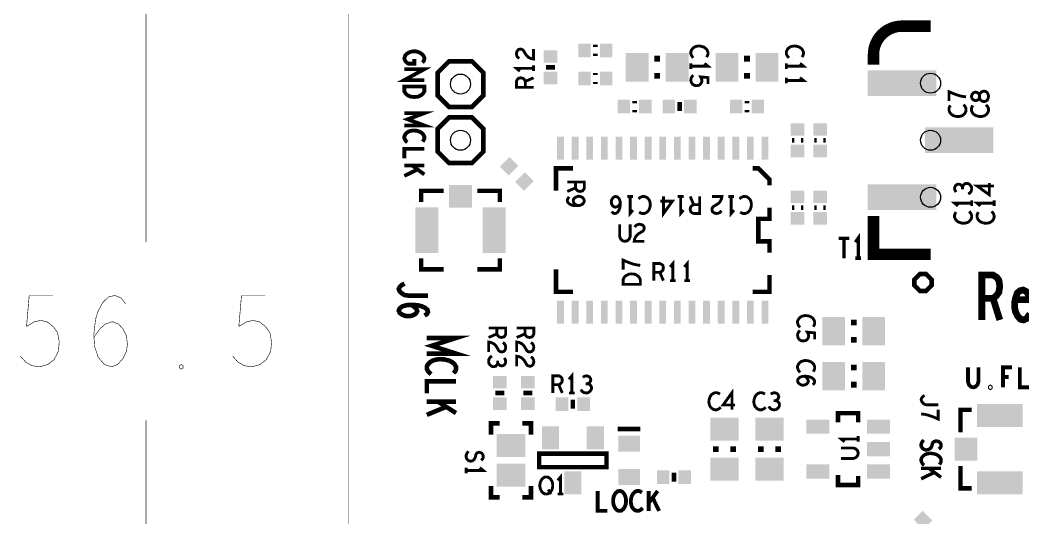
# Model space of a CAD drawing. Extents: x -14.6 to 75.5, y -11 to 65.5.
# Drawn here: x -14.6 to 30.03, y 20.19 to 42.35 of the extents above; entities that cross this region are included whole.
import ezdxf

# ---------------------------------------------------------------- set-up
doc = ezdxf.new("R2010")
doc.units = 0
doc.layers.get('0').update_dxf_attribs({"linetype": 'CONTINUOUS'})
for name, color, linetype in [('BOARD_ART', 7, 'CONTINUOUS'), ('DIMENSION_ART', 2, 'CONTINUOUS'), ('PASTETOP_ART', 4, 'CONTINUOUS'), ('RECEIVERPIPRO-1-2_DRL', 10, 'CONTINUOUS'), ('SILK_TOP_ART', 9, 'CONTINUOUS')]:
    doc.layers.add(name, color=color, linetype=linetype)

# ---------------------------------------------------------------- blocks, each defined once
blk = doc.blocks.new('RECTANGLE_21')
blk.add_solid([(0.635, 0.508), (0.635, -0.508), (-0.635, 0.508), (-0.635, -0.508)])
blk = doc.blocks.new('RECTANGLE_7')
blk.add_solid([(0.3048, 0.2794), (0.3048, -0.2794), (-0.3048, 0.2794), (-0.3048, -0.2794)])
blk = doc.blocks.new('RECTANGLE_8')
blk.add_solid([(0.508, 0.635), (0.508, -0.635), (-0.508, 0.635), (-0.508, -0.635)])
blk = doc.blocks.new('RECTANGLE_51')
blk.add_solid([(0.508, 1.016), (0.508, -1.016), (-0.508, 1.016), (-0.508, -1.016)])
blk = doc.blocks.new('RECTANGLE_13')
blk.add_solid([(0.508, 0.3175), (0.508, -0.3175), (-0.508, 0.3175), (-0.508, -0.3175)])
blk = doc.blocks.new('CUSTOM_50')
for points in [[(-0.413092, -0.01796), (-0.377172, 0.01796), (0.377172, -0.01796), (0.413092, 0.01796)], [(-0.377172, 0.01796), (0.01796, 0.413092), (0.413092, 0.01796), (0.01796, 0.413092)], [(-0.01796, -0.413092), (-0.413092, -0.01796), (-0.01796, -0.413092), (0.377172, -0.01796)]]:
    blk.add_solid(points)
blk = doc.blocks.new('SQUARE_14')
blk.add_solid([(0.508, 0.508), (0.508, -0.508), (-0.508, 0.508), (-0.508, -0.508)])
blk = doc.blocks.new('RECTANGLE_56')
blk.add_solid([(0.4826, 0.3556), (0.4826, -0.3556), (-0.4826, 0.3556), (-0.4826, -0.3556)])
blk = doc.blocks.new('RECTANGLE_52')
blk.add_solid([(1.016, 0.508), (1.016, -0.508), (-1.016, 0.508), (-1.016, -0.508)])
blk = doc.blocks.new('CUSTOM_58')
for points in [[(-0.413092, 0.01796), (-0.01796, 0.413092), (0.377172, 0.01796), (-0.01796, 0.413092)], [(-0.377172, -0.01796), (-0.413092, 0.01796), (0.413092, -0.01796), (0.377172, 0.01796)], [(0.01796, -0.413092), (-0.377172, -0.01796), (0.01796, -0.413092), (0.413092, -0.01796)]]:
    blk.add_solid(points)
blk = doc.blocks.new('RECTANGLE_53')
blk.add_solid([(1.524, 0.5715), (1.524, -0.5715), (-1.524, 0.5715), (-1.524, -0.5715)])
blk = doc.blocks.new('RECTANGLE_49')
blk.add_solid([(0.1524, 0.508), (0.1524, -0.508), (-0.1524, 0.508), (-0.1524, -0.508)])
blk = doc.blocks.new('RECTANGLE_26')
blk.add_solid([(0.381, 0.508), (0.381, -0.508), (-0.381, 0.508), (-0.381, -0.508)])
blk = doc.blocks.new('RECTANGLE_11')
blk.add_solid([(0.2794, 0.3048), (0.2794, -0.3048), (-0.2794, 0.3048), (-0.2794, -0.3048)])
blk = doc.blocks.new('ROUND_85')
blk.add_circle((0, 0), 0.445)

msp = doc.modelspace()

# ---------------------------------------------------------------- linework, layer by layer
at = {"layer": 'BOARD_ART', "const_width": 0.0254}
msp.add_lwpolyline([(0, 53.5), (0, 3)], dxfattribs=at)
at = {"layer": 'DIMENSION_ART', "const_width": 0.0254}
for points in [[(-9, 32.4687), (-9, 56.5)], [(-14.5905, 27.3886), (-14.3544, 27.1241), (-14.0788, 26.9654), (-13.7244, 26.9125), (-13.37, 27.0183), (-13.0945, 27.2299), (-12.8976, 27.6004), (-12.8583, 28.0237), (-12.937, 28.447), (-13.1339, 28.7117), (-13.4095, 28.9233), (-13.685, 28.9762), (-13.9606, 28.9233), (-14.3149, 28.7117), (-14.1968, 30.0875), (-13.1339, 30.0875)], [(-11.3229, 28.2353), (-11.0472, 28.6059), (-10.811, 28.8175), (-10.496, 28.9233), (-10.2204, 28.8175), (-10.0236, 28.6059), (-9.8661, 28.2883), (-9.8267, 27.9179), (-9.8661, 27.6004), (-10.0236, 27.2828), (-10.2599, 27.0183), (-10.5354, 26.9125), (-10.8504, 27.0183), (-11.126, 27.3357), (-11.2835, 27.8121), (-11.3229, 28.3412), (-11.2441, 29.0291), (-11.126, 29.3996), (-10.9292, 29.77), (-10.6536, 30.0346), (-10.378, 30.0875), (-10.1024, 29.9817), (-9.9055, 29.7171)], [(-5.1417, 27.3886), (-4.9056, 27.1241), (-4.63, 26.9654), (-4.2756, 26.9125), (-3.9212, 27.0183), (-3.6457, 27.2299), (-3.4488, 27.6004), (-3.4095, 28.0237), (-3.4882, 28.447), (-3.6851, 28.7117), (-3.9607, 28.9233), (-4.2362, 28.9762), (-4.5118, 28.9233), (-4.8661, 28.7117), (-4.748, 30.0875), (-3.6851, 30.0875)], [(-7.4252, 26.8067), (-7.504, 26.8596), (-7.504, 26.9654), (-7.4252, 27.0183), (-7.3464, 26.9654), (-7.3464, 26.8596), (-7.4252, 26.8067)], [(-9, 24.5313), (-9, 0)]]:
    msp.add_lwpolyline(points, dxfattribs=at)
at = {"layer": 'SILK_TOP_ART', "const_width": 0.508}
msp.add_lwpolyline([(24.65, 42.08, 0.4142136), (23.38, 40.81)], format="xyb", dxfattribs=at)
msp.add_lwpolyline([(24.65, 42.08, 0.4142136), (23.38, 40.81)], format="xyb", dxfattribs=at)
at = {"layer": 'SILK_TOP_ART'}
for points, const_width in [([(24.65, 42.08), (25.92, 42.08)], 0.508), ([(24.65, 42.08), (25.92, 42.08)], 0.508), ([(7.615, 40.6364), (7.5388, 40.6999), (7.5007, 40.774), (7.488, 40.8587), (7.5134, 40.9645), (7.5769, 41.0386), (7.6531, 41.0598), (7.7293, 41.0492), (7.7928, 41.0068), (7.9198, 40.7952), (8.0087, 40.6999), (8.1357, 40.6364), (8.25, 40.6152), (8.25, 41.0598)], 0.127), ([(11, 41.25), (11, 41.15)], 0.2032), ([(15.9485, 40.6997), (15.9866, 40.7632), (16.012, 40.8372), (16.012, 40.9219), (15.9739, 41.0172), (15.9104, 41.0912), (15.8342, 41.1442), (15.7072, 41.1865), (15.5929, 41.1971), (15.4786, 41.1759), (15.4024, 41.1442), (15.3262, 41.0807), (15.2754, 41.0066), (15.25, 40.9325), (15.25, 40.8584), (15.2754, 40.7843), (15.3135, 40.7208), (15.3643, 40.6679)], 0.127), ([(20.1985, 40.6997), (20.2366, 40.7632), (20.262, 40.8372), (20.262, 40.9219), (20.2239, 41.0172), (20.1604, 41.0912), (20.0842, 41.1442), (19.9572, 41.1865), (19.8429, 41.1971), (19.7286, 41.1759), (19.6524, 41.1442), (19.5762, 41.0807), (19.5254, 41.0066), (19.5, 40.9325), (19.5, 40.8584), (19.5254, 40.7843), (19.5635, 40.7208), (19.6143, 40.6679)], 0.127), ([(23.38, 40.81), (23.38, 40.3654)], 0.508), ([(23.38, 40.81), (23.38, 40.3654)], 0.508), ([(2.9445, 40.619), (2.9445, 40.4073), (2.6778, 40.4073), (2.5889, 40.4708), (2.5296, 40.5449), (2.5, 40.6507), (2.5296, 40.7566), (2.5889, 40.8307), (2.6778, 40.8942), (2.7815, 40.9365), (2.9, 40.9577), (3.0038, 40.9577), (3.0926, 40.9365), (3.1964, 40.8942), (3.2853, 40.8307), (3.3445, 40.7672), (3.389, 40.6825), (3.389, 40.6084), (3.3594, 40.5238), (3.3001, 40.4602)], 0.17), ([(3.984, 40.008), (3.984, 38.992), (4.492, 38.484), (5.508, 38.484), (6.016, 38.992), (6.016, 40.008), (5.508, 40.516), (4.492, 40.516), (3.984, 40.008)], 0.2032), ([(11, 40.85), (11, 40.75)], 0.2032), ([(13.75, 40.758), (13.75, 40.504)], 0.254), ([(17.75, 40.758), (17.75, 40.504)], 0.254), ([(2.5, 40.1639), (3.389, 40.1639), (2.5, 39.6771), (3.389, 39.6771)], 0.17), ([(8.25, 40.2025), (7.488, 40.2025), (7.6404, 40.0755)], 0.127), ([(8.25, 40.0755), (8.25, 40.3295)], 0.127), ([(9.2, 40.25), (8.8, 40.25)], 0.2032), ([(15.25, 40.2975), (16.012, 40.2975), (15.8596, 40.4245)], 0.127), ([(15.25, 40.4245), (15.25, 40.1705)], 0.127), ([(19.5, 40.2975), (20.262, 40.2975), (20.1096, 40.4245)], 0.127), ([(19.5, 40.4245), (19.5, 40.1705)], 0.127), ([(8.25, 39.3558), (7.488, 39.3558), (7.488, 39.6204), (7.5261, 39.7051), (7.5769, 39.758), (7.6785, 39.7792), (7.7801, 39.758), (7.8436, 39.6945), (7.8817, 39.6204), (7.8817, 39.3558)], 0.127), ([(7.8817, 39.6204), (8.25, 39.7792)], 0.127), ([(11, 40), (11, 39.9)], 0.2032), ([(13.75, 39.996), (13.75, 39.742)], 0.254), ([(15.3643, 39.8953), (15.3008, 39.8318), (15.2627, 39.7578), (15.25, 39.6625), (15.2754, 39.5672), (15.3262, 39.4932), (15.4151, 39.4402), (15.5167, 39.4297), (15.6183, 39.4508), (15.6818, 39.5038), (15.7326, 39.5778), (15.7453, 39.6519), (15.7326, 39.726), (15.6818, 39.8212), (16.012, 39.7895), (16.012, 39.5038)], 0.127), ([(17.75, 39.996), (17.75, 39.742)], 0.254), ([(19.5, 39.6625), (20.262, 39.6625), (20.1096, 39.7895)], 0.127), ([(19.5, 39.7895), (19.5, 39.5355)], 0.127), ([(2.5, 39.3913), (3.389, 39.3913), (3.389, 39.1797), (3.3445, 39.095), (3.2853, 39.0315), (3.1964, 38.9786), (3.0926, 38.9362), (2.9445, 38.9257), (2.7963, 38.9362), (2.6926, 38.9786), (2.6037, 39.0315), (2.5444, 39.095), (2.5, 39.1797), (2.5, 39.3913)], 0.17), ([(11, 39.6), (11, 39.5)], 0.2032), ([(12.75, 38.65), (12.75, 38.75)], 0.2032), ([(17.75, 38.75), (17.75, 38.65)], 0.2032), ([(27.5, 38.9313), (27.3349, 38.9525), (27.1952, 38.9843), (27.0682, 39.0266), (26.9285, 39.0795), (26.738, 39.1642), (26.738, 38.7408)], 0.127), ([(28.5, 38.9525), (28.4873, 39.0266), (28.4492, 39.1112), (28.3857, 39.1642), (28.2968, 39.1853), (28.2079, 39.1642), (28.1317, 39.1007), (28.0936, 39.0054), (28.0936, 38.8996), (28.0682, 38.8361), (28.0047, 38.7832), (27.9158, 38.762), (27.8269, 38.7938), (27.7634, 38.8678), (27.738, 38.9525), (27.7634, 39.0372), (27.8269, 39.1112), (27.9158, 39.143), (28.0047, 39.1218), (28.0682, 39.0689), (28.0936, 39.0054), (28.0936, 38.8996), (28.1317, 38.8043), (28.2079, 38.7408), (28.2968, 38.7197), (28.3857, 38.7408), (28.4492, 38.7938), (28.4873, 38.8784), (28.5, 38.9525)], 0.127), ([(12.75, 38.25), (12.75, 38.35)], 0.2032), ([(14.75, 38.3), (14.75, 38.7)], 0.2032), ([(17.75, 38.35), (17.75, 38.25)], 0.2032), ([(26.8015, 38.5503), (26.7634, 38.4868), (26.738, 38.4128), (26.738, 38.3281), (26.7761, 38.2328), (26.8396, 38.1588), (26.9158, 38.1058), (27.0428, 38.0635), (27.1571, 38.0529), (27.2714, 38.0741), (27.3476, 38.1058), (27.4238, 38.1693), (27.4746, 38.2434), (27.5, 38.3175), (27.5, 38.3916), (27.4746, 38.4657), (27.4365, 38.5292), (27.3857, 38.5821)], 0.127), ([(27.8015, 38.5503), (27.7634, 38.4868), (27.738, 38.4128), (27.738, 38.3281), (27.7761, 38.2328), (27.8396, 38.1588), (27.9158, 38.1058), (28.0428, 38.0635), (28.1571, 38.0529), (28.2714, 38.0741), (28.3476, 38.1058), (28.4238, 38.1693), (28.4746, 38.2434), (28.5, 38.3175), (28.5, 38.3916), (28.4746, 38.4657), (28.4365, 38.5292), (28.3857, 38.5821)], 0.127), ([(2.5, 38.2077), (3.389, 38.2077), (2.6482, 37.9325), (3.389, 37.6573), (2.5, 37.6573)], 0.17), ([(3.984, 37.508), (3.984, 36.492), (4.492, 35.984), (5.508, 35.984), (6.016, 36.492), (6.016, 37.508), (5.508, 38.016), (4.492, 38.016), (3.984, 37.508)], 0.2032), ([(3.3149, 36.9377), (3.3594, 37.0012), (3.389, 37.0752), (3.389, 37.1599), (3.3445, 37.2552), (3.2705, 37.3292), (3.1816, 37.3822), (3.0334, 37.4245), (2.9, 37.4351), (2.7667, 37.4139), (2.6778, 37.3822), (2.5889, 37.3187), (2.5296, 37.2446), (2.5, 37.1705), (2.5, 37.0964), (2.5296, 37.0223), (2.5741, 36.9588), (2.6333, 36.9059)], 0.17), ([(19.75, 37), (19.85, 37)], 0.2032), ([(20.15, 37), (20.25, 37)], 0.2032), ([(20.75, 37), (20.85, 37)], 0.2032), ([(21.15, 37), (21.25, 37)], 0.2032), ([(3.389, 36.6202), (2.5, 36.6202), (2.5, 36.1968)], 0.17), ([(2.5, 35.8793), (3.389, 35.8793)], 0.17), ([(2.5, 35.4137), (3.0926, 35.6994)], 0.17), ([(3.389, 35.4772), (2.8408, 35.8793)], 0.17), ([(10, 35.75), (9.25, 35.75), (9.25, 34.75)], 0.2032), ([(18.75, 35), (18.75, 35.25), (18.25, 35.75), (18, 35.75)], 0.2032), ([(4.25, 34.75), (3.25, 34.75), (3.25, 34.25)], 0.2032), ([(5.75, 34.75), (6.75, 34.75), (6.75, 34.25)], 0.2032), ([(9.75, 35.1442), (10.512, 35.1442), (10.512, 34.8796), (10.4739, 34.7949), (10.4231, 34.742), (10.3215, 34.7208), (10.2199, 34.742), (10.1564, 34.8055), (10.1183, 34.8796), (10.1183, 35.1442)], 0.127), ([(10.1183, 34.8796), (9.75, 34.7208)], 0.127), ([(27.3436, 34.9116), (27.3055, 34.9751), (27.242, 35.028), (27.1658, 35.0492), (27.0896, 35.028), (27.0261, 34.9751), (26.988, 34.8798), (27.0007, 34.7846), (27.0515, 34.6893)], 0.127), ([(27.5976, 34.6047), (27.6865, 34.6682), (27.7373, 34.7528), (27.75, 34.8481), (27.7373, 34.9328), (27.6738, 35.0174), (27.5976, 35.0703), (27.5214, 35.0809), (27.4325, 35.0598), (27.369, 34.9857), (27.3436, 34.9116), (27.3436, 34.8163)], 0.127), ([(28.75, 34.9645), (27.988, 34.9645), (28.5341, 34.5729), (28.5341, 35.1021)], 0.127), ([(9.8389, 34.4774), (9.7754, 34.4033), (9.75, 34.3187), (9.7754, 34.234), (9.8516, 34.1599), (9.9659, 34.107), (10.0802, 34.0858), (10.2199, 34.0858), (10.3342, 34.107), (10.4358, 34.1599), (10.4866, 34.2234), (10.512, 34.2975), (10.4866, 34.3822), (10.4358, 34.4457), (10.3596, 34.488), (10.258, 34.5092), (10.1691, 34.488), (10.0802, 34.4351), (10.0294, 34.3716), (10.0167, 34.2975), (10.0421, 34.2128), (10.1056, 34.1493), (10.2199, 34.0858)], 0.127), ([(12.1136, 34.1825), (12.0395, 34.0936), (11.976, 34.0428), (11.8913, 34.0174), (11.8172, 34.0428), (11.7643, 34.0936), (11.722, 34.1698), (11.7114, 34.2587), (11.722, 34.3349), (11.7643, 34.4111), (11.8278, 34.4746), (11.9019, 34.5), (11.9866, 34.4746), (12.0607, 34.3984), (12.103, 34.2841), (12.1136, 34.1571), (12.0924, 33.992), (12.0607, 33.9031), (12.0078, 33.8142), (11.9337, 33.7507), (11.8596, 33.738), (11.7855, 33.7634), (11.7326, 33.8269)], 0.127), ([(12.6745, 34.5), (12.4205, 34.5)], 0.127), ([(12.5475, 34.5), (12.5475, 33.738), (12.6745, 33.8904)], 0.127), ([(12.9497, 33.8015), (13.0132, 33.7634), (13.0872, 33.738), (13.1719, 33.738), (13.2672, 33.7761), (13.3412, 33.8396), (13.3942, 33.9158), (13.4365, 34.0428), (13.4471, 34.1571), (13.4259, 34.2714), (13.3942, 34.3476), (13.3307, 34.4238), (13.2566, 34.4746), (13.1825, 34.5), (13.1084, 34.5), (13.0343, 34.4746), (12.9708, 34.4365), (12.9179, 34.3857)], 0.127), ([(14.0355, 34.5), (14.0355, 33.738), (14.4271, 34.2841), (13.8979, 34.2841)], 0.127), ([(14.9245, 34.5), (14.6705, 34.5)], 0.127), ([(14.7975, 34.5), (14.7975, 33.738), (14.9245, 33.8904)], 0.127), ([(15.6442, 34.5), (15.6442, 33.738), (15.3796, 33.738), (15.2949, 33.7761), (15.242, 33.8269), (15.2208, 33.9285), (15.242, 34.0301), (15.3055, 34.0936), (15.3796, 34.1317), (15.6442, 34.1317)], 0.127), ([(15.3796, 34.1317), (15.2208, 34.5)], 0.127), ([(16.6136, 33.865), (16.5501, 33.7888), (16.476, 33.7507), (16.3913, 33.738), (16.2855, 33.7634), (16.2114, 33.8269), (16.1902, 33.9031), (16.2008, 33.9793), (16.2432, 34.0428), (16.4548, 34.1698), (16.5501, 34.2587), (16.6136, 34.3857), (16.6348, 34.5), (16.1902, 34.5)], 0.127), ([(17.1745, 34.5), (16.9205, 34.5)], 0.127), ([(17.0475, 34.5), (17.0475, 33.738), (17.1745, 33.8904)], 0.127), ([(17.4497, 33.8015), (17.5132, 33.7634), (17.5872, 33.738), (17.6719, 33.738), (17.7672, 33.7761), (17.8412, 33.8396), (17.8942, 33.9158), (17.9365, 34.0428), (17.9471, 34.1571), (17.9259, 34.2714), (17.8942, 34.3476), (17.8307, 34.4238), (17.7566, 34.4746), (17.6825, 34.5), (17.6084, 34.5), (17.5343, 34.4746), (17.4708, 34.4365), (17.4179, 34.3857)], 0.127), ([(27.75, 34.0755), (27.75, 34.3295)], 0.127), ([(28.75, 34.0755), (28.75, 34.3295)], 0.127), ([(18.75, 32), (18.75, 32.5), (18.25, 32.5), (18.25, 33.5), (18.75, 33.5), (18.75, 34)], 0.2032), ([(19.85, 34), (19.75, 34)], 0.2032), ([(20.25, 34), (20.15, 34)], 0.2032), ([(20.85, 34), (20.75, 34)], 0.2032), ([(21.25, 34), (21.15, 34)], 0.2032), ([(27.75, 34.2025), (26.988, 34.2025), (27.1404, 34.0755)], 0.127), ([(28.75, 34.2025), (27.988, 34.2025), (28.1404, 34.0755)], 0.127), ([(23.38, 33.6346), (23.38, 31.92), (25.92, 31.92)], 0.508), ([(23.38, 33.6346), (23.38, 31.92), (25.92, 31.92)], 0.508), ([(27.0515, 33.8003), (27.0134, 33.7368), (26.988, 33.6628), (26.988, 33.5781), (27.0261, 33.4828), (27.0896, 33.4088), (27.1658, 33.3558), (27.2928, 33.3135), (27.4071, 33.3029), (27.5214, 33.3241), (27.5976, 33.3558), (27.6738, 33.4193), (27.7246, 33.4934), (27.75, 33.5675), (27.75, 33.6416), (27.7246, 33.7157), (27.6865, 33.7792), (27.6357, 33.8321)], 0.127), ([(28.0515, 33.8003), (28.0134, 33.7368), (27.988, 33.6628), (27.988, 33.5781), (28.0261, 33.4828), (28.0896, 33.4088), (28.1658, 33.3558), (28.2928, 33.3135), (28.4071, 33.3029), (28.5214, 33.3241), (28.5976, 33.3558), (28.6738, 33.4193), (28.7246, 33.4934), (28.75, 33.5675), (28.75, 33.6416), (28.7246, 33.7157), (28.6865, 33.7792), (28.6357, 33.8321)], 0.127), ([(12.0847, 33.262), (12.0847, 32.7159), (12.127, 32.6016), (12.2117, 32.5254), (12.3175, 32.5), (12.4233, 32.5254), (12.508, 32.6016), (12.5503, 32.7159), (12.5503, 33.262)], 0.127), ([(12.7514, 33.135), (12.8149, 33.2112), (12.889, 33.2493), (12.9737, 33.262), (13.0795, 33.2366), (13.1536, 33.1731), (13.1748, 33.0969), (13.1642, 33.0207), (13.1218, 32.9572), (12.9102, 32.8302), (12.8149, 32.7413), (12.7514, 32.6143), (12.7302, 32.5), (13.1748, 32.5)], 0.127), ([(21.8241, 32.639), (22.3109, 32.639)], 0.1524), ([(22.0675, 32.639), (22.0675, 31.75)], 0.1524), ([(22.7025, 31.75), (22.7025, 32.639), (22.5755, 32.4612)], 0.1524), ([(4.25, 31.25), (3.25, 31.25), (3.25, 31.75)], 0.2032), ([(5.75, 31.25), (6.75, 31.25), (6.75, 31.75)], 0.2032), ([(13, 31.4313), (12.8349, 31.4525), (12.6952, 31.4843), (12.5682, 31.5266), (12.4285, 31.5795), (12.238, 31.6642), (12.238, 31.2408)], 0.127), ([(22.5755, 31.75), (22.8295, 31.75)], 0.1524), ([(10, 30.25), (9.25, 30.25), (9.25, 31.25)], 0.2032), ([(13.6058, 30.75), (13.6058, 31.512), (13.8704, 31.512), (13.9551, 31.4739), (14.008, 31.4231), (14.0292, 31.3215), (14.008, 31.2199), (13.9445, 31.1564), (13.8704, 31.1183), (13.6058, 31.1183)], 0.127), ([(14.4525, 30.75), (14.4525, 31.512), (14.3255, 31.3596)], 0.127), ([(15.0875, 30.75), (15.0875, 31.512), (14.9605, 31.3596)], 0.127), ([(13, 30.5847), (12.238, 30.5847), (12.238, 30.7963), (12.2761, 30.881), (12.3269, 30.9445), (12.4031, 30.9974), (12.492, 31.0398), (12.619, 31.0503), (12.746, 31.0398), (12.8349, 30.9974), (12.9111, 30.9445), (12.9619, 30.881), (13, 30.7963), (13, 30.5847)], 0.127), ([(13.8704, 31.1183), (14.0292, 30.75)], 0.127), ([(14.3255, 30.75), (14.5795, 30.75)], 0.127), ([(14.9605, 30.75), (15.2145, 30.75)], 0.127), ([(18, 30.25), (18.75, 30.25), (18.75, 31)], 0.2032), ([(25.964, 30.54), (25.964, 30.794), (25.71, 31.048), (25.456, 31.048), (25.202, 30.794), (25.202, 30.54), (25.456, 30.286), (25.71, 30.286), (25.964, 30.54)], 0.2032), ([(28.2, 29), (28.2, 31), (28.7, 31), (28.86, 30.9), (28.96, 30.7667), (29, 30.5), (28.96, 30.2333), (28.84, 30.0667), (28.7, 29.9666), (28.2, 29.9666)], 0.3), ([(2.51, 30.6167), (2.38, 30.55), (2.2933, 30.47), (2.25, 30.3767), (2.2933, 30.27), (2.38, 30.19), (2.51, 30.11), (2.6833, 30.0833), (3.55, 30.0833)], 0.2032), ([(29.7, 29.9), (30.34, 29.9), (30.28, 30.1333), (30.18, 30.2666), (30.04, 30.3333), (29.9, 30.3), (29.78, 30.2), (29.7, 29.9666), (29.66, 29.7666), (29.66, 29.5667), (29.7, 29.3666), (29.8, 29.1666), (29.92, 29.0333), (30.06, 29), (30.2, 29.0667), (30.34, 29.2666)], 0.3), ([(28.7, 29.9666), (29, 29)], 0.3), ([(2.7916, 29.6763), (2.9433, 29.583), (3.03, 29.503), (3.0733, 29.3963), (3.03, 29.303), (2.9433, 29.2363), (2.8133, 29.183), (2.6617, 29.1697), (2.5316, 29.183), (2.4016, 29.2363), (2.2933, 29.3163), (2.25, 29.4097), (2.2933, 29.5163), (2.4233, 29.6097), (2.6183, 29.663), (2.835, 29.6763), (3.1166, 29.6497), (3.2684, 29.6097), (3.42, 29.543), (3.5283, 29.4497), (3.55, 29.3563), (3.5067, 29.263), (3.3983, 29.1963)], 0.2032), ([(20.6985, 28.6997), (20.7366, 28.7632), (20.762, 28.8372), (20.762, 28.9219), (20.7239, 29.0172), (20.6604, 29.0912), (20.5842, 29.1442), (20.4572, 29.1865), (20.3429, 29.1971), (20.2286, 29.1759), (20.1524, 29.1442), (20.0762, 29.0807), (20.0254, 29.0066), (20, 28.9325), (20, 28.8584), (20.0254, 28.7843), (20.0635, 28.7208), (20.1143, 28.6679)], 0.127), ([(22.5, 28.754), (22.5, 29.008)], 0.254), ([(6.25, 28.6442), (7.012, 28.6442), (7.012, 28.3796), (6.9739, 28.2949), (6.9231, 28.242), (6.8215, 28.2208), (6.7199, 28.242), (6.6564, 28.3055), (6.6183, 28.3796), (6.6183, 28.6442)], 0.127), ([(7.5, 28.6442), (8.262, 28.6442), (8.262, 28.3796), (8.2239, 28.2949), (8.1731, 28.242), (8.0715, 28.2208), (7.9699, 28.242), (7.9064, 28.3055), (7.8683, 28.3796), (7.8683, 28.6442)], 0.127), ([(20.1143, 28.5303), (20.0508, 28.4668), (20.0127, 28.3928), (20, 28.2975), (20.0254, 28.2022), (20.0762, 28.1282), (20.1651, 28.0752), (20.2667, 28.0647), (20.3683, 28.0858), (20.4318, 28.1388), (20.4826, 28.2128), (20.4953, 28.2869), (20.4826, 28.361), (20.4318, 28.4562), (20.762, 28.4245), (20.762, 28.1388)], 0.127), ([(3.5, 28.1967), (4.8, 28.1967), (3.7167, 27.85), (4.8, 27.5033), (3.5, 27.5033)], 0.2032), ([(6.6183, 28.3796), (6.25, 28.2208)], 0.127), ([(7.8683, 28.3796), (7.5, 28.2208)], 0.127), ([(22.5, 27.992), (22.5, 28.246)], 0.254), ([(6.885, 27.9986), (6.9612, 27.9351), (6.9993, 27.861), (7.012, 27.7763), (6.9866, 27.6705), (6.9231, 27.5964), (6.8469, 27.5752), (6.7707, 27.5858), (6.7072, 27.6282), (6.5802, 27.8398), (6.4913, 27.9351), (6.3643, 27.9986), (6.25, 28.0198), (6.25, 27.5752)], 0.127), ([(8.135, 27.9986), (8.2112, 27.9351), (8.2493, 27.861), (8.262, 27.7763), (8.2366, 27.6705), (8.1731, 27.5964), (8.0969, 27.5752), (8.0207, 27.5858), (7.9572, 27.6282), (7.8302, 27.8398), (7.7413, 27.9351), (7.6143, 27.9986), (7.5, 28.0198), (7.5, 27.5752)], 0.127), ([(4.6917, 26.6297), (4.7567, 26.7097), (4.8, 26.803), (4.8, 26.9097), (4.735, 27.0297), (4.6267, 27.123), (4.4967, 27.1897), (4.28, 27.243), (4.085, 27.2563), (3.89, 27.2297), (3.76, 27.1897), (3.63, 27.1097), (3.5433, 27.0163), (3.5, 26.923), (3.5, 26.8297), (3.5433, 26.7363), (3.6083, 26.6563), (3.695, 26.5897)], 0.2032), ([(6.4024, 27.3953), (6.3135, 27.3318), (6.2627, 27.2472), (6.25, 27.1519), (6.2627, 27.0672), (6.3262, 26.9826), (6.4024, 26.9297), (6.4786, 26.9191), (6.5675, 26.9402), (6.631, 27.0143), (6.6564, 27.0884), (6.6564, 27.1837)], 0.127), ([(6.6564, 27.0884), (6.6945, 27.0249), (6.758, 26.972), (6.8342, 26.9508), (6.9104, 26.972), (6.9739, 27.0249), (7.012, 27.1202), (6.9993, 27.2154), (6.9485, 27.3107)], 0.127), ([(8.135, 27.3636), (8.2112, 27.3001), (8.2493, 27.226), (8.262, 27.1413), (8.2366, 27.0355), (8.1731, 26.9614), (8.0969, 26.9402), (8.0207, 26.9508), (7.9572, 26.9932), (7.8302, 27.2048), (7.7413, 27.3001), (7.6143, 27.3636), (7.5, 27.3848), (7.5, 26.9402)], 0.127), ([(20.6985, 26.6997), (20.7366, 26.7632), (20.762, 26.8372), (20.762, 26.9219), (20.7239, 27.0172), (20.6604, 27.0912), (20.5842, 27.1442), (20.4572, 27.1865), (20.3429, 27.1971), (20.2286, 27.1759), (20.1524, 27.1442), (20.0762, 27.0807), (20.0254, 27.0066), (20, 26.9325), (20, 26.8584), (20.0254, 26.7843), (20.0635, 26.7208), (20.1143, 26.6679)], 0.127), ([(22.5, 26.754), (22.5, 27.008)], 0.254), ([(27.5847, 26.889), (27.5847, 26.2519), (27.627, 26.1185), (27.7117, 26.0296), (27.8175, 26), (27.9233, 26.0296), (28.008, 26.1185), (28.0503, 26.2519), (28.0503, 26.889)], 0.17), ([(29.1404, 26), (29.1404, 26.889), (29.5426, 26.889)], 0.17), ([(29.8918, 26.889), (29.8918, 26), (30.3152, 26)], 0.17), ([(4.8, 26.2627), (3.5, 26.2627), (3.5, 25.7293)], 0.2032), ([(9.1058, 25.75), (9.1058, 26.512), (9.3704, 26.512), (9.4551, 26.4739), (9.508, 26.4231), (9.5292, 26.3215), (9.508, 26.2199), (9.4445, 26.1564), (9.3704, 26.1183), (9.1058, 26.1183)], 0.127), ([(9.9525, 25.75), (9.9525, 26.512), (9.8255, 26.3596)], 0.127), ([(10.6616, 26.1564), (10.7251, 26.1945), (10.778, 26.258), (10.7992, 26.3342), (10.778, 26.4104), (10.7251, 26.4739), (10.6298, 26.512), (10.5346, 26.4993), (10.4393, 26.4485)], 0.127), ([(20.3175, 26.4986), (20.4064, 26.4245), (20.4572, 26.361), (20.4826, 26.2763), (20.4572, 26.2022), (20.4064, 26.1493), (20.3302, 26.107), (20.2413, 26.0964), (20.1651, 26.107), (20.0889, 26.1493), (20.0254, 26.2128), (20, 26.2869), (20.0254, 26.3716), (20.1016, 26.4457), (20.2159, 26.488), (20.3429, 26.4986), (20.508, 26.4774), (20.5969, 26.4457), (20.6858, 26.3928), (20.7493, 26.3187), (20.762, 26.2446), (20.7366, 26.1705), (20.6731, 26.1176)], 0.127), ([(22.5, 25.992), (22.5, 26.246)], 0.254), ([(29.3944, 26.4593), (29.1404, 26.4593)], 0.17), ([(9.3704, 26.1183), (9.5292, 25.75)], 0.127), ([(10.3547, 25.9024), (10.4182, 25.8135), (10.5028, 25.7627), (10.5981, 25.75), (10.6828, 25.7627), (10.7674, 25.8262), (10.8203, 25.9024), (10.8309, 25.9786), (10.8098, 26.0675), (10.7357, 26.131), (10.6616, 26.1564), (10.5663, 26.1564)], 0.127), ([(17.0795, 25), (17.0795, 25.762), (16.6879, 25.2159), (17.2171, 25.2159)], 0.127), ([(28.5795, 25.9704), (28.5583, 25.9852), (28.5583, 26.0148), (28.5795, 26.0296), (28.6007, 26.0148), (28.6007, 25.9852), (28.5795, 25.9704)], 0.17), ([(3.5, 25.3623), (4.8, 25.3623)], 0.2032), ([(4.8, 24.8557), (3.9983, 25.3623)], 0.2032), ([(6.95, 25.75), (6.55, 25.75)], 0.2032), ([(8.2, 25.75), (7.8, 25.75)], 0.2032), ([(9.8255, 25.75), (10.0795, 25.75)], 0.127), ([(10, 25.05), (10, 25.45)], 0.2032), ([(16.5503, 25.6985), (16.4868, 25.7366), (16.4128, 25.762), (16.3281, 25.762), (16.2328, 25.7239), (16.1588, 25.6604), (16.1058, 25.5842), (16.0635, 25.4572), (16.0529, 25.3429), (16.0741, 25.2286), (16.1058, 25.1524), (16.1693, 25.0762), (16.2434, 25.0254), (16.3175, 25), (16.3916, 25), (16.4657, 25.0254), (16.5292, 25.0635), (16.5821, 25.1143)], 0.127), ([(18.5503, 25.6985), (18.4868, 25.7366), (18.4128, 25.762), (18.3281, 25.762), (18.2328, 25.7239), (18.1588, 25.6604), (18.1058, 25.5842), (18.0635, 25.4572), (18.0529, 25.3429), (18.0741, 25.2286), (18.1058, 25.1524), (18.1693, 25.0762), (18.2434, 25.0254), (18.3175, 25), (18.3916, 25), (18.4657, 25.0254), (18.5292, 25.0635), (18.5821, 25.1143)], 0.127), ([(18.7197, 25.1524), (18.7832, 25.0635), (18.8678, 25.0127), (18.9631, 25), (19.0478, 25.0127), (19.1324, 25.0762), (19.1853, 25.1524), (19.1959, 25.2286), (19.1748, 25.3175), (19.1007, 25.381), (19.0266, 25.4064), (18.9313, 25.4064)], 0.127), ([(19.0266, 25.4064), (19.0901, 25.4445), (19.143, 25.508), (19.1642, 25.5842), (19.143, 25.6604), (19.0901, 25.7239), (18.9948, 25.762), (18.8996, 25.7493), (18.8043, 25.6985)], 0.127), ([(25.6524, 25.6442), (25.5762, 25.5912), (25.5254, 25.5278), (25.5, 25.4537), (25.5254, 25.369), (25.5762, 25.3055), (25.6524, 25.242), (25.754, 25.2208), (26.262, 25.2208)], 0.127), ([(3.5, 24.7757), (4.3666, 25.1357)], 0.2032), ([(25.5, 24.8187), (25.6651, 24.7975), (25.8048, 24.7657), (25.9318, 24.7234), (26.0715, 24.6705), (26.262, 24.5858), (26.262, 25.0092)], 0.127), ([(27.25, 24), (27.25, 25), (27.75, 25)], 0.2032), ([(22.7, 24.45), (22.7, 24.85), (21.8, 24.85), (21.8, 24.45)], 0.2), ([(6.361, 23.893), (6.361, 24.401), (6.742, 24.401)], 0.2032), ([(7.758, 24.401), (8.139, 24.401), (8.139, 23.893)], 0.2032), ([(11.992, 24.147), (13.008, 24.147)], 0.2032), ([(22.7, 23.7025), (21.938, 23.7025), (22.0904, 23.5755)], 0.127), ([(22.7, 23.5755), (22.7, 23.8295)], 0.127), ([(25.6185, 23.6548), (25.5444, 23.5701), (25.5, 23.4748), (25.5, 23.3902), (25.5444, 23.3055), (25.6185, 23.242), (25.7223, 23.2102), (25.826, 23.2314), (25.9149, 23.2843), (25.9741, 23.3796), (26.0038, 23.5066), (26.063, 23.5807), (26.1667, 23.6124), (26.2705, 23.5912), (26.3445, 23.5383), (26.389, 23.4643), (26.389, 23.3902), (26.3594, 23.3161), (26.2853, 23.2526)], 0.1524), ([(5.3516, 23.1548), (5.2881, 23.0701), (5.25, 22.9748), (5.25, 22.8902), (5.2881, 22.8055), (5.3516, 22.742), (5.4405, 22.7102), (5.5294, 22.7314), (5.6056, 22.7843), (5.6564, 22.8796), (5.6818, 23.0066), (5.7326, 23.0807), (5.8215, 23.1124), (5.9104, 23.0912), (5.9739, 23.0383), (6.012, 22.9643), (6.012, 22.8902), (5.9866, 22.8161), (5.9231, 22.7526)], 0.127), ([(16.242, 23.25), (16.496, 23.25)], 0.254), ([(17.004, 23.25), (17.258, 23.25)], 0.254), ([(18.242, 23.25), (18.496, 23.25)], 0.254), ([(19.004, 23.25), (19.258, 23.25)], 0.254), ([(21.938, 22.8347), (22.4841, 22.8347), (22.5984, 22.877), (22.6746, 22.9617), (22.7, 23.0675), (22.6746, 23.1733), (22.5984, 23.258), (22.4841, 23.3003), (21.938, 23.3003)], 0.127), ([(11.5, 23.05), (8.5, 23.05), (8.5, 22.45), (11.5, 22.45), (11.5, 23.05)], 0.2), ([(26.3149, 22.5647), (26.3594, 22.6282), (26.389, 22.7022), (26.389, 22.7869), (26.3445, 22.8822), (26.2705, 22.9562), (26.1816, 23.0092), (26.0334, 23.0515), (25.9, 23.0621), (25.7667, 23.0409), (25.6778, 23.0092), (25.5889, 22.9457), (25.5296, 22.8716), (25.5, 22.7975), (25.5, 22.7234), (25.5296, 22.6493), (25.5741, 22.5858), (25.6333, 22.5329)], 0.1524), ([(5.25, 22.2975), (6.012, 22.2975), (5.8596, 22.4245)], 0.127), ([(5.25, 22.4245), (5.25, 22.1705)], 0.127), ([(25.5, 22.3953), (26.389, 22.3953)], 0.1524), ([(26.389, 21.9932), (25.8408, 22.3953)], 0.1524), ([(27.25, 22.5), (27.25, 21.5), (27.75, 21.5)], 0.2032), ([(8.8175, 21.25), (8.7328, 21.2627), (8.6588, 21.3135), (8.5952, 21.3897), (8.5529, 21.4786), (8.5317, 21.5802), (8.5317, 21.6818), (8.5529, 21.7834), (8.5952, 21.8723), (8.6588, 21.9485), (8.7328, 21.9993), (8.8175, 22.012), (8.9022, 21.9993), (8.9762, 21.9485), (9.0398, 21.8723), (9.0821, 21.7834), (9.1033, 21.6818), (9.1033, 21.5802), (9.0821, 21.4786), (9.0398, 21.3897), (8.9762, 21.3135), (8.9022, 21.2627), (8.8175, 21.25)], 0.127), ([(9.4525, 21.25), (9.4525, 22.012), (9.3255, 21.8596)], 0.127), ([(14.5, 21.8), (14.5, 22.2)], 0.2032), ([(22.7, 22.05), (22.7, 21.65), (21.8, 21.65), (21.8, 22.1)], 0.2), ([(25.5, 21.9297), (26.0926, 22.2154)], 0.1524), ([(6.742, 21.099), (6.361, 21.099), (6.361, 21.607)], 0.2032), ([(8.139, 21.607), (8.139, 21.099), (7.758, 21.099)], 0.2032), ([(8.9022, 21.4532), (9.0292, 21.25)], 0.127), ([(11.1058, 21.389), (11.1058, 20.5), (11.5292, 20.5)], 0.17), ([(12.0795, 20.5), (11.9948, 20.5148), (11.9208, 20.5741), (11.8572, 20.663), (11.8149, 20.7667), (11.7937, 20.8852), (11.7937, 21.0038), (11.8149, 21.1223), (11.8572, 21.226), (11.9208, 21.3149), (11.9948, 21.3742), (12.0795, 21.389), (12.1642, 21.3742), (12.2382, 21.3149), (12.3018, 21.226), (12.3441, 21.1223), (12.3653, 21.0038), (12.3653, 20.8852), (12.3441, 20.7667), (12.3018, 20.663), (12.2382, 20.5741), (12.1642, 20.5148), (12.0795, 20.5)], 0.17), ([(13.0743, 21.3149), (13.0108, 21.3594), (12.9368, 21.389), (12.8521, 21.389), (12.7568, 21.3445), (12.6828, 21.2705), (12.6298, 21.1816), (12.5875, 21.0334), (12.5769, 20.9), (12.5981, 20.7667), (12.6298, 20.6778), (12.6933, 20.5889), (12.7674, 20.5296), (12.8415, 20.5), (12.9156, 20.5), (12.9897, 20.5296), (13.0532, 20.5741), (13.1061, 20.6333)], 0.17), ([(13.3707, 20.5), (13.3707, 21.389)], 0.17), ([(13.7728, 21.389), (13.3707, 20.8408)], 0.17), ([(9.3255, 21.25), (9.5795, 21.25)], 0.127), ([(13.8363, 20.5), (13.5506, 21.0926)], 0.17)]:
    msp.add_lwpolyline(points, dxfattribs=dict(at, const_width=const_width))

# ---------------------------------------------------------------- block references
at = {"layer": 'PASTETOP_ART'}
for name, p in [('RECTANGLE_11', (10.52, 41)), ('RECTANGLE_11', (11.48, 41)), ('RECTANGLE_7', (9, 40.73)), ('RECTANGLE_8', (12.861, 40.25)), ('RECTANGLE_8', (14.639, 40.25)), ('RECTANGLE_8', (16.861, 40.25)), ('RECTANGLE_8', (18.639, 40.25)), ('RECTANGLE_7', (9, 39.77)), ('RECTANGLE_11', (10.52, 39.75)), ('RECTANGLE_11', (11.48, 39.75)), ('RECTANGLE_53', (24.65, 39.54)), ('RECTANGLE_11', (12.27, 38.5)), ('RECTANGLE_11', (13.23, 38.5)), ('RECTANGLE_11', (14.27, 38.5)), ('RECTANGLE_11', (15.23, 38.5)), ('RECTANGLE_11', (17.27, 38.5)), ('RECTANGLE_11', (18.23, 38.5)), ('RECTANGLE_7', (20, 37.48)), ('RECTANGLE_7', (21, 37.48)), ('RECTANGLE_53', (27.19, 37)), ('RECTANGLE_49', (9.45, 36.65)), ('RECTANGLE_49', (10.1, 36.65)), ('RECTANGLE_49', (10.75, 36.65)), ('RECTANGLE_49', (11.4, 36.65)), ('RECTANGLE_49', (12.05, 36.65)), ('RECTANGLE_49', (12.7, 36.65)), ('RECTANGLE_49', (13.35, 36.65)), ('RECTANGLE_49', (14, 36.65)), ('RECTANGLE_49', (14.65, 36.65)), ('RECTANGLE_49', (15.3, 36.65)), ('RECTANGLE_49', (15.95, 36.65)), ('RECTANGLE_49', (16.6, 36.65)), ('RECTANGLE_49', (17.25, 36.65)), ('RECTANGLE_49', (17.9, 36.65)), ('RECTANGLE_49', (18.55, 36.65)), ('RECTANGLE_7', (20, 36.52)), ('RECTANGLE_7', (21, 36.52)), ('CUSTOM_50', (7.1606, 35.8394)), ('CUSTOM_50', (7.8394, 35.1606)), ('SQUARE_14', (5, 34.5)), ('RECTANGLE_53', (24.65, 34.46)), ('RECTANGLE_7', (20, 34.48)), ('RECTANGLE_7', (21, 34.48)), ('RECTANGLE_51', (3.5, 33)), ('RECTANGLE_51', (6.5, 33)), ('RECTANGLE_7', (20, 33.52)), ('RECTANGLE_7', (21, 33.52)), ('RECTANGLE_49', (9.45, 29.35)), ('RECTANGLE_49', (10.1, 29.35)), ('RECTANGLE_49', (10.75, 29.35)), ('RECTANGLE_49', (11.4, 29.35)), ('RECTANGLE_49', (12.05, 29.35)), ('RECTANGLE_49', (12.7, 29.35)), ('RECTANGLE_49', (13.35, 29.35)), ('RECTANGLE_49', (14, 29.35)), ('RECTANGLE_49', (14.65, 29.35)), ('RECTANGLE_49', (15.3, 29.35)), ('RECTANGLE_49', (15.95, 29.35)), ('RECTANGLE_49', (16.6, 29.35)), ('RECTANGLE_49', (17.25, 29.35)), ('RECTANGLE_49', (17.9, 29.35)), ('RECTANGLE_49', (18.55, 29.35)), ('RECTANGLE_8', (21.611, 28.5)), ('RECTANGLE_8', (23.389, 28.5)), ('RECTANGLE_8', (21.611, 26.5)), ('RECTANGLE_8', (23.389, 26.5)), ('RECTANGLE_7', (6.75, 26.23)), ('RECTANGLE_7', (8, 26.23)), ('RECTANGLE_7', (6.75, 25.27)), ('RECTANGLE_7', (8, 25.27)), ('RECTANGLE_11', (9.52, 25.25)), ('RECTANGLE_11', (10.48, 25.25)), ('RECTANGLE_52', (29, 24.75)), ('RECTANGLE_21', (16.75, 24.139)), ('RECTANGLE_21', (18.75, 24.139)), ('RECTANGLE_13', (20.9, 24.25)), ('RECTANGLE_13', (23.6, 24.25)), ('RECTANGLE_26', (9, 23.75)), ('RECTANGLE_26', (11, 23.75)), ('RECTANGLE_21', (7.25, 23.4104)), ('RECTANGLE_56', (12.5, 23.4866)), ('SQUARE_14', (27.5, 23.25)), ('RECTANGLE_13', (23.6, 23.25)), ('RECTANGLE_21', (16.75, 22.361)), ('RECTANGLE_21', (18.75, 22.361)), ('RECTANGLE_21', (7.25, 22.0896)), ('RECTANGLE_56', (12.5, 22.0134)), ('RECTANGLE_13', (20.9, 22.25)), ('RECTANGLE_13', (23.6, 22.25)), ('RECTANGLE_26', (10, 21.75)), ('RECTANGLE_11', (14.02, 22)), ('RECTANGLE_11', (14.98, 22)), ('RECTANGLE_52', (29, 21.75)), ('CUSTOM_58', (25.5894, 20.0894))]:
    msp.add_blockref(name, p, dxfattribs=at)
at = {"layer": 'RECEIVERPIPRO-1-2_DRL'}
for p in [(5, 39.5), (25.92, 39.54), (5, 37), (25.92, 37), (25.92, 34.46)]:
    msp.add_blockref('ROUND_85', p, dxfattribs=at)

doc.saveas('drawing.dxf')
